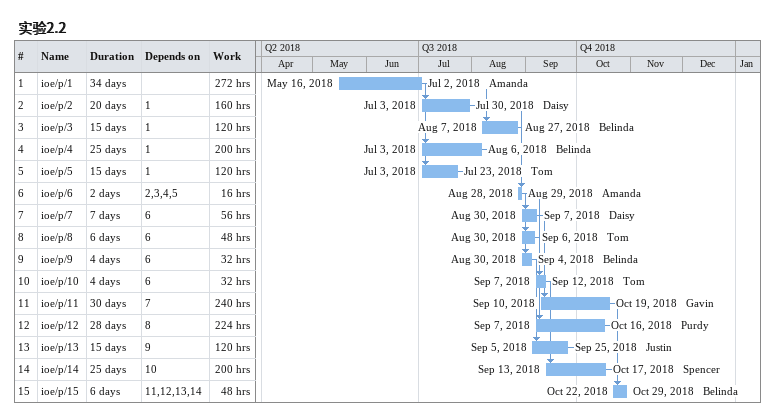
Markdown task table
实验2.2

| ID | Task | Duration | Start | Finish | Predecessors | Resources | Work (h) |
|---|---|---|---|---|---|---|---|
| 1 | ioe/p/1 | 34d | 2018-05-16 | 2018-07-02 |  | Amanda | 272 |
| 2 | ioe/p/2 | 20d | 2018-07-03 | 2018-07-30 | 1 | Daisy | 160 |
| 3 | ioe/p/3 | 15d | 2018-08-07 | 2018-08-27 | 1 | Belinda | 120 |
| 4 | ioe/p/4 | 25d | 2018-07-03 | 2018-08-06 | 1 | Belinda | 200 |
| 5 | ioe/p/5 | 15d | 2018-07-03 | 2018-07-23 | 1 | Tom | 120 |
| 6 | ioe/p/6 | 2d | 2018-08-28 | 2018-08-29 | 2, 3, 4, 5 | Amanda | 16 |
| 7 | ioe/p/7 | 7d | 2018-08-30 | 2018-09-07 | 6 | Daisy | 56 |
| 8 | ioe/p/8 | 6d | 2018-08-30 | 2018-09-06 | 6 | Tom | 48 |
| 9 | ioe/p/9 | 4d | 2018-08-30 | 2018-09-04 | 6 | Belinda | 32 |
| 10 | ioe/p/10 | 4d | 2018-09-07 | 2018-09-12 | 6 | Tom | 32 |
| 11 | ioe/p/11 | 30d | 2018-09-10 | 2018-10-19 | 7 | Gavin | 240 |
| 12 | ioe/p/12 | 28d | 2018-09-07 | 2018-10-16 | 8 | Purdy | 224 |
| 13 | ioe/p/13 | 15d | 2018-09-05 | 2018-09-25 | 9 | Justin | 120 |
| 14 | ioe/p/14 | 25d | 2018-09-13 | 2018-10-17 | 10 | Spencer | 200 |
| 15 | ioe/p/15 | 6d | 2018-10-22 | 2018-10-29 | 11, 12, 13, 14 | Belinda | 48 |
